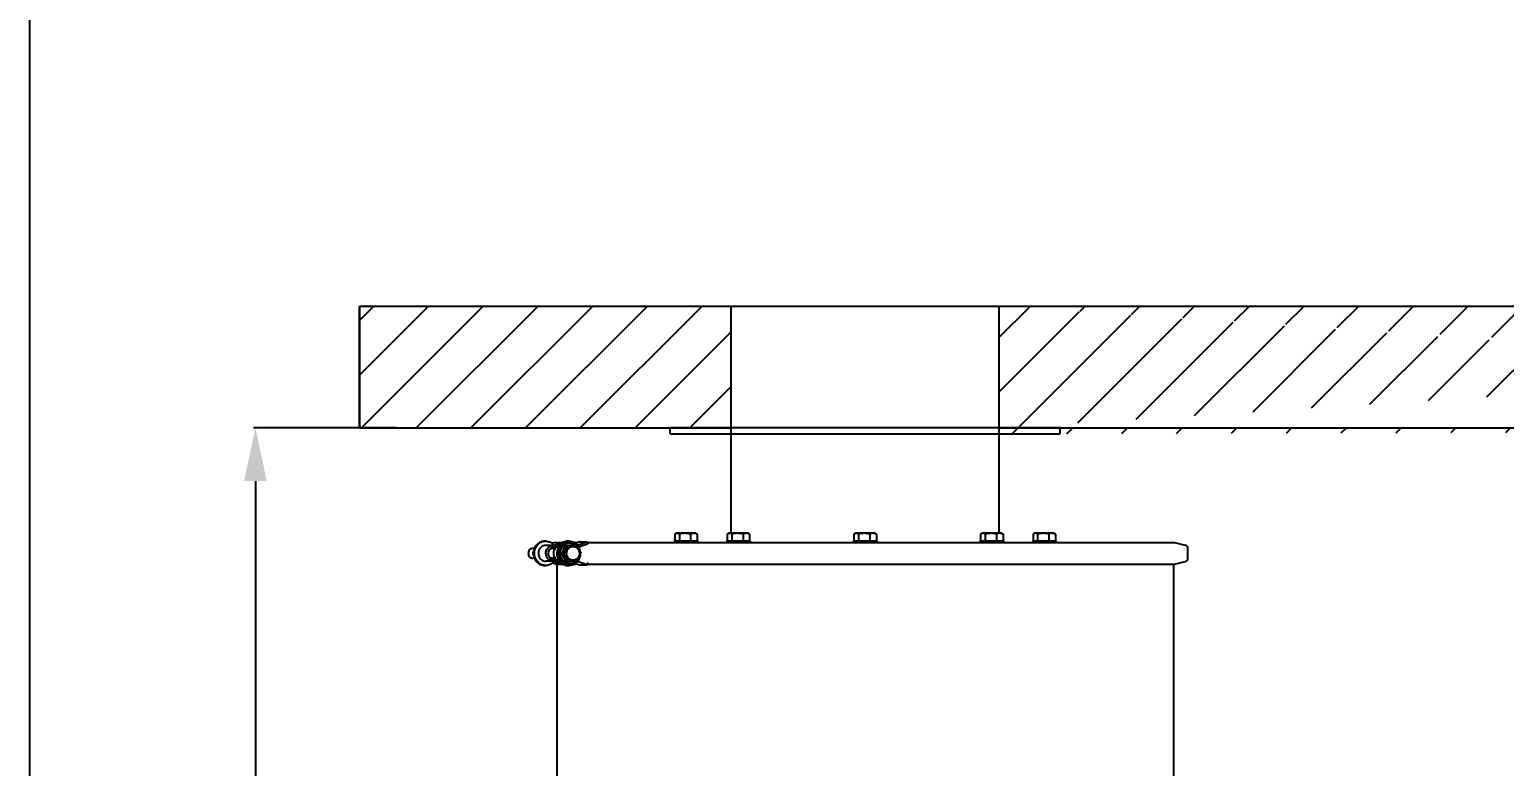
# Model space of a CAD drawing. Header units: millimetres. Extents: x 1186 to 6713, y 237 to 5598.
# Drawn here: x 1186 to 2396, y 1180 to 1785 of the extents above; entities that cross this region are included whole.
import ezdxf

# ---------------------------------------------------------------- set-up
doc = ezdxf.new("R2010")
doc.units = ezdxf.units.MM
doc.header["$LTSCALE"] = 384.175
doc.header["$PDMODE"] = 3
doc.header["$PDSIZE"] = 8
doc.layers.get('0').update_dxf_attribs({"linetype": 'CONTINUOUS'})
doc.layers.get('Defpoints').update_dxf_attribs({"linetype": 'CONTINUOUS'})
doc.styles.get("Standard").update_dxf_attribs({"font": 'calibri.ttf'})
doc.dimstyles.get("Standard").update_dxf_attribs({"dimtxt": 43.75, "dimasz": 43.75, "dimexe": 1.5, "dimexo": 1, "dimtad": 1, "dimdsep": 46, "dimtxsty": 'Standard', "dimblk": '_FILLED', "dimblk1": '_FILLED', "dimblk2": '_FILLED', "dimcen": 0.09, "dimazin": 2, "dimtol": 1, "dimtp": 0.01, "dimtm": 0.01, "dimtfac": 1, "dimtofl": 0, "dimtmove": 0, "dimatfit": 3, "dimldrblk": '_FILLED', "dimfxl": 1, "dimtolj": 1, "dimarcsym": 0})

# ---------------------------------------------------------------- blocks, each defined once
blk = doc.blocks.new('_FILLED')
at = {"color": 0, "linetype": 'ByBlock'}
blk.add_solid([(0, 0), (-1, 0.214), (-1, -0.214)], dxfattribs=at)
blk = doc.blocks.new('*D83')
at = {"color": 0, "lineweight": -2}
for p, q in [((1486.5, 1458), (1369.5, 1458)), ((1371, 1414.2), (1371, 1058.6)), ((1371, 656.8), (1371, 1012.5)), ((1857.4, 613), (1369.5, 613))]:
    blk.add_line(p, q, dxfattribs=at)
at = {"layer": 'Defpoints', "color": 0}
for p in [(1487.5, 1458), (1371, 613), (1858.4, 613)]:
    blk.add_point(p, dxfattribs=at)
at = {"color": 0, "linetype": 'ByBlock', "lineweight": -2, "xscale": 43.75, "yscale": 43.75, "zscale": 43.75}
for p, rotation in [((1371, 1458), 90), ((1371, 613), 270)]:
    blk.add_blockref('_FILLED', p, dxfattribs=dict(at, rotation=rotation))
at = {"color": 0, "insert": (1371, 1035.5), "char_height": 43.75, "attachment_point": 5}
blk.add_mtext('\\A1;\\A1;BVNO-845', dxfattribs=at)

msp = doc.modelspace()

# ---------------------------------------------------------------- hatches: boundary and pattern name
h = msp.add_hatch()
h.set_pattern_fill('ANSI31', color=256, scale=10)
edge = h.paths.add_edge_path()
edge.add_line((1456.32885, 1557.991), (1761.32885, 1557.991))
edge.add_line((1456.32885, 1457.991), (1456.32885, 1557.991))
edge.add_line((1456.32885, 1457.991), (1761.32885, 1457.991))
edge.add_line((1761.32885, 1452.991), (1761.32885, 1557.991))
h = msp.add_hatch()
h.set_pattern_fill('ANSI31', color=256, scale=10)
edge = h.paths.add_edge_path()
edge.add_line((3424.96452, 1457.991), (3555.31888, 1457.991))
edge.add_line((1981.32885, 1557.991), (3555.31888, 1557.991))
edge.add_line((1981.32885, 1457.991), (3555.31888, 1457.991))
edge.add_line((3555.31888, 1557.991), (3555.31888, 1531.28259))
edge.add_line((3555.31888, 1531.28259), (3531.83228, 1509.50608))
edge.add_line((3531.83228, 1509.50608), (3578.80547, 1506.0591))
edge.add_line((3578.80547, 1506.0591), (3555.31888, 1484.28259))
edge.add_line((3555.31888, 1484.28259), (3555.31888, 1457.78259))
edge.add_line((1981.32885, 1452.991), (1981.32885, 1557.991))

# ---------------------------------------------------------------- linework, layer by layer
for p, q in [((1185.62169, 5597.5), (1185.62169, 237.4592)), ((1456.32885, 1457.991), (1456.32885, 1557.991)), ((1456.32885, 1557.991), (1456.32885, 1457.991)), ((1456.32885, 1557.991), (1761.32885, 1557.991)), ((1761.32885, 1452.991), (1761.32885, 1557.991)), ((1761.32885, 1557.991), (1981.32885, 1557.991)), ((1981.32885, 1557.991), (3555.31888, 1557.991)), ((1981.32885, 1452.991), (1981.32885, 1557.991)), ((1456.32885, 1457.991), (1761.32885, 1457.991))]:
    msp.add_line(p, q)
at = {"color": 0, "linetype": 'Continuous'}
for p, q in [((1711.32885, 1452.991), (1711.32885, 1457.991)), ((2031.32885, 1457.991), (1711.32885, 1457.991)), ((1711.32885, 1452.991), (2031.32885, 1452.991)), ((1761.32885, 1371.391), (1761.32885, 1452.991)), ((1981.32885, 1371.391), (1981.32885, 1452.991)), ((2031.32885, 1452.991), (2031.32885, 1457.991)), ((1715.58392, 1370.9609), (1715.14492, 1370.67647)), ((1715.14492, 1370.67647), (1715.14492, 1364.991)), ((1716.32885, 1371.391), (1715.58392, 1370.96092)), ((1732.32885, 1371.391), (1716.32885, 1371.391)), ((1718.87573, 1370.67647), (1718.87573, 1364.991)), ((1728.05966, 1370.67647), (1728.05966, 1364.991)), ((1732.32885, 1371.391), (1733.07378, 1370.96092)), ((1733.07378, 1370.9609), (1733.51278, 1370.67647)), ((1733.51278, 1370.67647), (1733.51278, 1364.991)), ((1758.63922, 1370.9609), (1758.20022, 1370.67647)), ((1758.20022, 1370.67647), (1758.20022, 1364.991)), ((1759.38415, 1371.391), (1758.63922, 1370.96092)), ((1775.38415, 1371.391), (1759.38415, 1371.391)), ((1761.93103, 1370.67647), (1761.93103, 1364.991)), ((1771.11496, 1370.67647), (1771.11496, 1364.991)), ((1775.38415, 1371.391), (1776.12908, 1370.96092)), ((1776.12908, 1370.9609), (1776.56808, 1370.67647)), ((1776.56808, 1370.67647), (1776.56808, 1364.991)), ((1862.58392, 1370.9609), (1862.14492, 1370.67647)), ((1862.14492, 1370.67647), (1862.14492, 1364.991)), ((1863.32885, 1371.391), (1862.58392, 1370.96092)), ((1879.32885, 1371.391), (1863.32885, 1371.391)), ((1865.87573, 1370.67647), (1865.87573, 1364.991)), ((1875.05966, 1370.67647), (1875.05966, 1364.991)), ((1879.32885, 1371.391), (1880.07378, 1370.96092)), ((1880.07378, 1370.9609), (1880.51278, 1370.67647)), ((1880.51278, 1370.67647), (1880.51278, 1364.991)), ((1966.52862, 1370.9609), (1966.08962, 1370.67647)), ((1966.08962, 1370.67647), (1966.08962, 1364.991)), ((1967.27355, 1371.391), (1966.52861, 1370.96092)), ((1983.27355, 1371.391), (1967.27355, 1371.391)), ((1969.82043, 1370.67647), (1969.82043, 1364.991)), ((1979.00435, 1370.67647), (1979.00435, 1364.991)), ((1983.27355, 1371.391), (1984.01848, 1370.96092)), ((1984.01848, 1370.9609), (1984.45748, 1370.67647)), ((1984.45748, 1370.67647), (1984.45748, 1364.991)), ((2009.58392, 1370.9609), (2009.14492, 1370.67647)), ((2009.14492, 1370.67647), (2009.14492, 1364.991)), ((2010.32885, 1371.391), (2009.58392, 1370.96092)), ((2026.32885, 1371.391), (2010.32885, 1371.391)), ((2012.87573, 1370.67647), (2012.87573, 1364.991)), ((2022.05966, 1370.67647), (2022.05966, 1364.991)), ((2026.32885, 1371.391), (2027.07378, 1370.96092)), ((2027.07378, 1370.9609), (2027.51278, 1370.67647)), ((2027.51278, 1370.67647), (2027.51278, 1364.991)), ((1600.08723, 1358.991), (1598.59402, 1358.991)), ((1608.52302, 1364.991), (1609.17725, 1364.991)), ((1615.33477, 1361.491), (1609.17725, 1361.491)), ((1616.77715, 1358.991), (1613.46408, 1358.991)), ((1617.46159, 1363.94535), (1614.43994, 1363.1823)), ((1624.74665, 1364.46119), (1617.3641, 1362.03789)), ((1617.3641, 1362.03789), (1621.1231, 1362.03789)), ((1617.46159, 1363.94535), (1623.17514, 1363.94535)), ((1625.14403, 1361.23381), (1622.08037, 1354.49741)), ((1632.06043, 1361.7274), (1625.14403, 1361.23381)), ((1627.06324, 1361.23381), (1625.14403, 1361.23381)), ((1627.64981, 1364.991), (1628.30405, 1364.991)), ((1628.30405, 1363.491), (1628.99677, 1363.491)), ((1633.97965, 1361.7274), (1632.06043, 1361.7274)), ((1632.36856, 1363.94535), (1635.49018, 1363.94535)), ((1634.05175, 1363.94535), (1632.9348, 1363.63991)), ((1637.18297, 1364.501), (1633.44161, 1363.27291)), ((1634.05175, 1363.94535), (1634.15402, 1363.50676)), ((1634.85008, 1362.03789), (1635.83666, 1362.03789)), ((1635.83666, 1362.03789), (1643.34049, 1364.501)), ((1643.86659, 1362.581), (1636.91654, 1360.29967)), ((1637.18297, 1364.501), (1643.34049, 1364.501)), ((1643.34049, 1364.501), (1643.86659, 1362.581)), ((1643.49275, 1363.94535), (2125.19611, 1363.94535)), ((1714.82885, 1364.991), (1714.32885, 1364.491)), ((1714.32885, 1363.94535), (1714.32885, 1364.491)), ((1734.32885, 1364.491), (1714.32885, 1364.491)), ((1733.82885, 1364.991), (1714.82885, 1364.991)), ((1733.82885, 1364.991), (1734.32885, 1364.491)), ((1734.32885, 1363.94535), (1734.32885, 1364.491)), ((1757.88416, 1364.991), (1757.38416, 1364.491)), ((1757.38416, 1363.94535), (1757.38416, 1364.491)), ((1777.38415, 1364.491), (1757.38416, 1364.491)), ((1776.88415, 1364.991), (1757.88416, 1364.991)), ((1776.88415, 1364.991), (1777.38415, 1364.491)), ((1777.38415, 1363.94535), (1777.38415, 1364.491)), ((1861.82885, 1364.991), (1861.32885, 1364.491)), ((1861.32885, 1363.94535), (1861.32885, 1364.491)), ((1881.32885, 1364.491), (1861.32885, 1364.491)), ((1880.82885, 1364.991), (1861.82885, 1364.991)), ((1880.82885, 1364.991), (1881.32885, 1364.491)), ((1881.32885, 1363.94535), (1881.32885, 1364.491)), ((1965.77355, 1364.991), (1965.27355, 1364.491)), ((1965.27355, 1363.94535), (1965.27355, 1364.491)), ((1985.27355, 1364.491), (1965.27355, 1364.491)), ((1984.77355, 1364.991), (1965.77355, 1364.991)), ((1984.77355, 1364.991), (1985.27355, 1364.491)), ((1985.27355, 1363.94535), (1985.27355, 1364.491)), ((2008.82885, 1364.991), (2008.32885, 1364.491)), ((2008.32885, 1363.94535), (2008.32885, 1364.491)), ((2028.32885, 1364.491), (2008.32885, 1364.491)), ((2027.82885, 1364.991), (2008.82885, 1364.991)), ((2027.82885, 1364.991), (2028.32885, 1364.491)), ((2028.32885, 1363.94535), (2028.32885, 1364.491)), ((2125.19611, 1363.94535), (2133.96337, 1361.73139)), ((2136.22885, 1351.1593), (2136.22885, 1358.8227)), ((1599.31473, 1355.0045), (1598.5093, 1355.0045)), ((1600.08713, 1350.991), (1598.59402, 1350.991)), ((1608.52302, 1344.991), (1609.17725, 1344.991)), ((1615.33477, 1348.491), (1609.17725, 1348.491)), ((1616.77706, 1350.991), (1613.44981, 1350.991)), ((1617.46159, 1346.03666), (1614.43994, 1346.7997)), ((1617.3641, 1347.94411), (1624.74543, 1345.52121)), ((1621.12337, 1347.94411), (1617.3641, 1347.94411)), ((1617.46159, 1346.03666), (1623.17514, 1346.03666)), ((1618.32885, 1346.03666), (1618.32885, 631.991)), ((1622.08037, 1354.49741), (1625.93311, 1348.2546)), ((1623.99958, 1354.49741), (1622.08037, 1354.49741)), ((1627.85232, 1348.2546), (1625.93311, 1348.2546)), ((1627.64981, 1344.991), (1628.30405, 1344.991)), ((1628.30405, 1346.491), (1628.99677, 1346.491)), ((1632.36855, 1346.03666), (1634.05175, 1346.03666)), ((1632.9348, 1346.3421), (1634.05175, 1346.03666)), ((1633.44161, 1346.70909), (1637.18297, 1345.481)), ((1634.15402, 1346.47525), (1634.05175, 1346.03666)), ((1635.83666, 1347.94411), (1634.85008, 1347.94411)), ((1643.34049, 1345.481), (1635.83666, 1347.94411)), ((1637.18297, 1345.481), (1643.34049, 1345.481)), ((1643.86659, 1347.401), (1643.34049, 1345.481)), ((1643.49275, 1346.03666), (2125.19611, 1346.03666)), ((2124.32885, 1346.03666), (2124.32885, 630.94535)), ((2125.19611, 1346.03666), (2133.96337, 1348.25061))]:
    msp.add_line(p, q, dxfattribs=at)
at = {"color": 0}
msp.add_line((1981.32885, 1457.991), (3555.31888, 1457.991), dxfattribs=at)
at = {"color": 0, "linetype": 'Continuous'}
for centre, radius, start, end in [((1609.17768, 1356.46512), 8.52589, 90.00286257, 94.39100037), ((1613.70991, 1364.39974), 4.35103, 314.3717857, 327.12373366), ((1620.23795, 1364.11356), 3.97404, 239.35967366, 243.32386127), ((1628.30448, 1356.46512), 8.52589, 90.00286257, 94.39100037), ((1628.99732, 1356.23888), 7.25213, 90.00432154, 95.46827929), ((1632.16802, 1364.41006), 4.36877, 316.78420363, 327.11294993), ((1632.12269, 1364.24747), 6.21017, 313.6395578, 320.52807493), ((2133.22885, 1358.8227), 3, 0, 75.8276623), ((1609.17768, 1353.51689), 8.52589, 265.60899948, 269.99713747), ((1613.71076, 1345.58287), 4.34998, 32.87563259, 45.78053216), ((1620.23795, 1345.86844), 3.97404, 116.67590403, 120.64032649), ((1628.89497, 1354.90151), 10.46266, 198.1604157, 205.53988266), ((1594.78435, 1374.05904), 35.15945, 326.19494379, 326.6962544), ((1628.30448, 1353.51689), 8.52589, 265.60899948, 269.99713747), ((1628.99732, 1353.74313), 7.25213, 264.53172053, 269.99567853), ((1632.16802, 1345.57194), 4.36877, 32.88704984, 43.21580772), ((1632.12269, 1345.73453), 6.21017, 39.47192535, 46.36042224), ((1616.21089, 1360.67552), 22.2359, 345.81955127, 346.49984971), ((2133.22885, 1351.1593), 3, 284.1723377, 0)]:
    msp.add_arc(centre, radius, start, end, dxfattribs=at)
for points, knots in [([(1717.01033, 1371.391), (1716.89002, 1371.391), (1716.38922, 1371.35085), (1715.91292, 1371.15086), (1715.58392, 1370.96092)], [0, 0, 0, 0, 0.2405218479, 1, 1, 1, 1]), ([(1718.87573, 1370.67647), (1718.58828, 1370.88193), (1718.00744, 1371.23593), (1717.33109, 1371.391), (1717.01033, 1371.391)], [0, 0, 0, 0, 0.5241566924, 1, 1, 1, 1]), ([(1723.46769, 1371.391), (1722.69141, 1371.391), (1721.13615, 1371.25456), (1719.62169, 1370.89307), (1718.87573, 1370.67647)], [0, 0, 0, 0, 0.499843523, 1, 1, 1, 1]), ([(1728.05966, 1370.67647), (1727.3137, 1370.89307), (1725.79923, 1371.25457), (1724.24397, 1371.391), (1723.46769, 1371.391)], [0, 0, 0, 0, 0.5001565426, 1, 1, 1, 1]), ([(1730.78622, 1371.391), (1730.3224, 1371.391), (1729.37363, 1371.24752), (1728.49265, 1370.88821), (1728.05966, 1370.67647)], [0, 0, 0, 0, 0.490390966, 1, 1, 1, 1]), ([(1733.51278, 1370.67647), (1733.07978, 1370.88821), (1732.19881, 1371.24753), (1731.25003, 1371.391), (1730.78622, 1371.391)], [0, 0, 0, 0, 0.509609419, 1, 1, 1, 1]), ([(1760.06563, 1371.391), (1759.94532, 1371.391), (1759.44452, 1371.35085), (1758.96822, 1371.15086), (1758.63922, 1370.96092)], [0, 0, 0, 0, 0.2405218479, 1, 1, 1, 1]), ([(1761.93103, 1370.67647), (1761.64358, 1370.88193), (1761.06274, 1371.23593), (1760.38639, 1371.391), (1760.06563, 1371.391)], [0, 0, 0, 0, 0.5241566924, 1, 1, 1, 1]), ([(1766.523, 1371.391), (1765.74672, 1371.391), (1764.19146, 1371.25456), (1762.67699, 1370.89307), (1761.93103, 1370.67647)], [0, 0, 0, 0, 0.499843523, 1, 1, 1, 1]), ([(1771.11496, 1370.67647), (1770.369, 1370.89307), (1768.85454, 1371.25457), (1767.29928, 1371.391), (1766.523, 1371.391)], [0, 0, 0, 0, 0.5001565426, 1, 1, 1, 1]), ([(1773.84152, 1371.391), (1773.3777, 1371.391), (1772.42893, 1371.24752), (1771.54795, 1370.88821), (1771.11496, 1370.67647)], [0, 0, 0, 0, 0.490390966, 1, 1, 1, 1]), ([(1776.56808, 1370.67647), (1776.13509, 1370.88821), (1775.25411, 1371.24753), (1774.30534, 1371.391), (1773.84152, 1371.391)], [0, 0, 0, 0, 0.509609419, 1, 1, 1, 1]), ([(1864.01033, 1371.391), (1863.89002, 1371.391), (1863.38922, 1371.35085), (1862.91292, 1371.15086), (1862.58392, 1370.96092)], [0, 0, 0, 0, 0.2405218479, 1, 1, 1, 1]), ([(1865.87573, 1370.67647), (1865.58828, 1370.88193), (1865.00744, 1371.23593), (1864.33109, 1371.391), (1864.01033, 1371.391)], [0, 0, 0, 0, 0.5241566924, 1, 1, 1, 1]), ([(1870.46769, 1371.391), (1869.69141, 1371.391), (1868.13615, 1371.25456), (1866.62169, 1370.89307), (1865.87573, 1370.67647)], [0, 0, 0, 0, 0.499843523, 1, 1, 1, 1]), ([(1875.05966, 1370.67647), (1874.3137, 1370.89307), (1872.79923, 1371.25457), (1871.24397, 1371.391), (1870.46769, 1371.391)], [0, 0, 0, 0, 0.5001565426, 1, 1, 1, 1]), ([(1877.78622, 1371.391), (1877.3224, 1371.391), (1876.37363, 1371.24752), (1875.49265, 1370.88821), (1875.05966, 1370.67647)], [0, 0, 0, 0, 0.490390966, 1, 1, 1, 1]), ([(1880.51278, 1370.67647), (1880.07978, 1370.88821), (1879.19881, 1371.24753), (1878.25003, 1371.391), (1877.78622, 1371.391)], [0, 0, 0, 0, 0.509609419, 1, 1, 1, 1]), ([(1967.95502, 1371.391), (1967.83471, 1371.391), (1967.33391, 1371.35085), (1966.85762, 1371.15086), (1966.52861, 1370.96092)], [0, 0, 0, 0, 0.2405218479, 1, 1, 1, 1]), ([(1969.82043, 1370.67647), (1969.53298, 1370.88193), (1968.95213, 1371.23593), (1968.27578, 1371.391), (1967.95502, 1371.391)], [0, 0, 0, 0, 0.5241566924, 1, 1, 1, 1]), ([(1974.41239, 1371.391), (1973.63611, 1371.391), (1972.08085, 1371.25456), (1970.56638, 1370.89307), (1969.82043, 1370.67647)], [0, 0, 0, 0, 0.499843523, 1, 1, 1, 1]), ([(1979.00435, 1370.67647), (1978.2584, 1370.89307), (1976.74393, 1371.25457), (1975.18867, 1371.391), (1974.41239, 1371.391)], [0, 0, 0, 0, 0.5001565426, 1, 1, 1, 1]), ([(1981.73091, 1371.391), (1981.2671, 1371.391), (1980.31833, 1371.24752), (1979.43735, 1370.88821), (1979.00435, 1370.67647)], [0, 0, 0, 0, 0.490390966, 1, 1, 1, 1]), ([(1984.45748, 1370.67647), (1984.02448, 1370.88821), (1983.14351, 1371.24753), (1982.19473, 1371.391), (1981.73091, 1371.391)], [0, 0, 0, 0, 0.509609419, 1, 1, 1, 1]), ([(2011.01033, 1371.391), (2010.89002, 1371.391), (2010.38922, 1371.35085), (2009.91292, 1371.15086), (2009.58392, 1370.96092)], [0, 0, 0, 0, 0.2405218479, 1, 1, 1, 1]), ([(2012.87573, 1370.67647), (2012.58828, 1370.88193), (2012.00744, 1371.23593), (2011.33109, 1371.391), (2011.01033, 1371.391)], [0, 0, 0, 0, 0.5241566924, 1, 1, 1, 1]), ([(2017.46769, 1371.391), (2016.69141, 1371.391), (2015.13615, 1371.25456), (2013.62169, 1370.89307), (2012.87573, 1370.67647)], [0, 0, 0, 0, 0.499843523, 1, 1, 1, 1]), ([(2022.05966, 1370.67647), (2021.3137, 1370.89307), (2019.79923, 1371.25457), (2018.24397, 1371.391), (2017.46769, 1371.391)], [0, 0, 0, 0, 0.5001565426, 1, 1, 1, 1]), ([(2024.78622, 1371.391), (2024.3224, 1371.391), (2023.37363, 1371.24752), (2022.49265, 1370.88821), (2022.05966, 1370.67647)], [0, 0, 0, 0, 0.490390966, 1, 1, 1, 1]), ([(2027.51278, 1370.67647), (2027.07978, 1370.88821), (2026.19881, 1371.24753), (2025.25003, 1371.391), (2024.78622, 1371.391)], [0, 0, 0, 0, 0.509609419, 1, 1, 1, 1]), ([(1598.59402, 1358.991), (1598.10245, 1358.99104), (1597.09515, 1358.76723), (1595.85347, 1357.82934), (1595.05205, 1356.45643), (1594.88827, 1355.39169), (1594.90401, 1354.86225)], [0, 0, 0, 0, 0.2405190947, 0.4867873854, 0.7408363228, 1, 1, 1, 1]), ([(1599.57754, 1357.38668), (1599.47826, 1357.18654), (1599.09974, 1356.40274), (1598.75302, 1355.60379), (1598.5093, 1355.0045)], [0, 0, 0, 0, 0.2566836835, 1, 1, 1, 1]), ([(1608.52302, 1364.991), (1607.91938, 1364.991), (1606.70409, 1364.86067), (1604.36896, 1364.09228), (1601.78291, 1362.20033), (1599.76225, 1358.87711), (1599.05629, 1354.991), (1599.76226, 1351.10489), (1601.78291, 1347.78168), (1604.36895, 1345.88973), (1606.70408, 1345.12134), (1607.91938, 1344.991), (1608.52302, 1344.991)], [0, 0, 0, 0, 0.0602334803, 0.120853005, 0.2438087761, 0.3705869548, 0.5000001606, 0.6294130284, 0.7561908654, 0.8791466047, 0.9397663102, 1, 1, 1, 1]), ([(1599.94744, 1354.991), (1599.94744, 1356.23053), (1600.37335, 1358.70692), (1601.9352, 1361.41251), (1603.67265, 1363.09092), (1605.1649, 1364.06202), (1606.79895, 1364.71443), (1607.94919, 1364.92178), (1608.52492, 1364.96598)], [0, 0, 0, 0, 0.2581255776, 0.5114083715, 0.6358864569, 0.7585642548, 0.8797545849, 1, 1, 1, 1]), ([(1609.1769, 1361.491), (1608.39407, 1361.49093), (1607.19408, 1361.22851), (1605.81569, 1360.42472), (1604.59008, 1359.33321), (1603.48115, 1357.51819), (1603.17788, 1355.83397), (1603.17788, 1354.991)], [0, 0, 0, 0, 0.2403806905, 0.3630582765, 0.4875725684, 0.7411523194, 1, 1, 1, 1]), ([(1609.17725, 1364.991), (1609.8485, 1364.991), (1611.2016, 1364.8299), (1613.12581, 1364.11802), (1614.85932, 1362.97276), (1615.82599, 1361.96433), (1616.25286, 1361.41219)], [0, 0, 0, 0, 0.2457181733, 0.4933757954, 0.7445235652, 1, 1, 1, 1]), ([(1609.3354, 1354.991), (1609.3354, 1355.56837), (1609.47768, 1356.72237), (1610.10547, 1358.33222), (1611.10403, 1359.70939), (1611.98404, 1360.41425), (1612.45695, 1360.69436)], [0, 0, 0, 0, 0.2554779041, 0.5083764985, 0.7567895454, 1, 1, 1, 1]), ([(1615.33504, 1359.491), (1614.79304, 1359.49106), (1613.68331, 1359.24979), (1612.30341, 1358.23501), (1611.39199, 1356.74128), (1611.18136, 1355.57464), (1611.18136, 1354.991)], [0, 0, 0, 0, 0.2406832065, 0.4869256591, 0.7408251578, 1, 1, 1, 1]), ([(1612.45695, 1360.69436), (1612.89123, 1360.95159), (1613.82619, 1361.35335), (1614.83516, 1361.49099), (1615.33477, 1361.49099)], [0, 0, 0, 0, 0.5025528513, 1, 1, 1, 1]), ([(1615.33477, 1361.49099), (1615.83438, 1361.49099), (1616.84336, 1361.35335), (1617.77832, 1360.95159), (1618.21259, 1360.69436)], [0, 0, 0, 0, 0.4974471487, 1, 1, 1, 1]), ([(1616.9047, 1359.15713), (1616.78086, 1359.21192), (1616.27901, 1359.40429), (1615.73674, 1359.49095), (1615.33504, 1359.491)], [0, 0, 0, 0, 0.2521081737, 1, 1, 1, 1]), ([(1620.60051, 1361.41878), (1619.89649, 1361.30411), (1618.50354, 1360.78801), (1616.83006, 1359.29639), (1615.74265, 1357.2826), (1615.49292, 1355.75521), (1615.49292, 1354.991)], [0, 0, 0, 0, 0.2410026308, 0.4879918092, 0.741797233, 1, 1, 1, 1]), ([(1627.64981, 1364.991), (1626.91517, 1364.991), (1625.43201, 1364.79741), (1623.34633, 1363.94572), (1621.50922, 1362.58457), (1620.02563, 1360.79477), (1618.97629, 1358.67965), (1618.41813, 1356.35837), (1618.38051, 1353.96213), (1618.70647, 1352.39312), (1618.95348, 1351.64052)], [0, 0, 0, 0, 0.1193053734, 0.2397300702, 0.3621222992, 0.4868579659, 0.6137819185, 0.742267752, 0.8713649538, 1, 1, 1, 1]), ([(1619.07424, 1354.991), (1619.07424, 1356.23053), (1619.50015, 1358.70692), (1621.062, 1361.41251), (1622.79944, 1363.09092), (1624.29169, 1364.06202), (1625.92575, 1364.71443), (1627.07599, 1364.92178), (1627.65171, 1364.96598)], [0, 0, 0, 0, 0.2581255776, 0.5114083715, 0.6358864569, 0.7585642548, 0.8797545849, 1, 1, 1, 1]), ([(1628.30405, 1363.491), (1627.79096, 1363.491), (1626.75796, 1363.38022), (1624.7731, 1362.72708), (1622.57496, 1361.11893), (1620.8574, 1358.2942), (1620.25733, 1354.991), (1620.8574, 1351.68781), (1622.57495, 1348.86308), (1624.77309, 1347.25492), (1626.75795, 1346.60179), (1627.79095, 1346.491), (1628.30405, 1346.491)], [0, 0, 0, 0, 0.0602334795, 0.1208530047, 0.2438087749, 0.370586953, 0.5000001593, 0.6294130288, 0.7561908662, 0.8791466048, 0.9397663109, 1, 1, 1, 1]), ([(1621.15143, 1354.991), (1621.15143, 1356.03258), (1621.50524, 1358.1135), (1622.80322, 1360.39443), (1624.24986, 1361.81963), (1625.49424, 1362.65148), (1626.85949, 1363.22044), (1627.82308, 1363.41176), (1628.30623, 1363.458)], [0, 0, 0, 0, 0.2580279082, 0.5113148253, 0.6358235439, 0.7585433065, 0.8797646669, 1, 1, 1, 1]), ([(1624.16961, 1354.75378), (1624.85126, 1355.79175), (1626.05249, 1357.85771), (1626.79832, 1360.13126), (1627.06324, 1361.23381)], [0, 0, 0, 0, 0.5227001282, 1, 1, 1, 1]), ([(1626.35843, 1354.80764), (1626.33646, 1355.54678), (1626.55987, 1357.03304), (1627.6557, 1358.96174), (1629.36473, 1360.30585), (1631.43759, 1360.83558), (1633.53962, 1360.45308), (1635.32817, 1359.2294), (1636.53719, 1357.37821), (1636.84707, 1355.91217), (1636.869, 1355.17437)], [0, 0, 0, 0, 0.1296992247, 0.2569351892, 0.3803623066, 0.5008405855, 0.6210620139, 0.7438841866, 0.8705358853, 1, 1, 1, 1]), ([(1627.06324, 1361.23381), (1627.71479, 1361.27227), (1630.02189, 1361.41222), (1632.32766, 1361.57837), (1633.97965, 1361.7274)], [0, 0, 0, 0, 0.2823780979, 1, 1, 1, 1]), ([(1628.30405, 1364.991), (1629.12797, 1364.991), (1630.79517, 1364.7464), (1633.09881, 1363.67667), (1635.05276, 1361.9887), (1636.02334, 1360.54373), (1636.41265, 1359.768)], [0, 0, 0, 0, 0.2441103518, 0.4910688522, 0.7428477508, 1, 1, 1, 1]), ([(1628.99677, 1363.491), (1629.85236, 1363.491), (1631.59148, 1363.17828), (1633.11233, 1362.28497), (1633.78062, 1361.72792)], [0, 0, 0, 0, 0.4958217635, 1, 1, 1, 1]), ([(1633.97965, 1361.7274), (1634.81762, 1360.73995), (1636.32772, 1358.78832), (1637.41494, 1356.56698), (1637.83239, 1355.48459)], [0, 0, 0, 0, 0.5274898968, 1, 1, 1, 1]), ([(1636.41265, 1359.768), (1636.5418, 1359.51065), (1637.01749, 1358.4551), (1637.31585, 1357.32047), (1637.43383, 1356.45927)], [0, 0, 0, 0, 0.2488302733, 1, 1, 1, 1]), ([(1594.90401, 1354.86225), (1594.91909, 1354.35462), (1595.12844, 1353.34587), (1595.94595, 1352.06321), (1597.15659, 1351.19642), (1598.12207, 1350.99105), (1598.59402, 1350.99101)], [0, 0, 0, 0, 0.2591811658, 0.5129178744, 0.7591435401, 1, 1, 1, 1]), ([(1598.5093, 1355.0045), (1598.58876, 1354.80711), (1598.92119, 1353.99871), (1599.28201, 1353.20182), (1599.57401, 1352.60847)], [0, 0, 0, 0, 0.2434305385, 1, 1, 1, 1]), ([(1608.52492, 1345.01603), (1607.94919, 1345.06022), (1606.79895, 1345.26757), (1605.1649, 1345.91999), (1603.67265, 1346.89108), (1601.9352, 1348.56949), (1600.37335, 1351.27508), (1599.94744, 1353.75148), (1599.94744, 1354.991)], [0, 0, 0, 0, 0.1202454128, 0.2414357418, 0.3641135388, 0.488591624, 0.7418744191, 1, 1, 1, 1]), ([(1603.17788, 1354.991), (1603.17788, 1354.30466), (1603.37913, 1352.93294), (1604.26057, 1351.07735), (1605.63718, 1349.60527), (1606.81489, 1348.97597), (1607.42757, 1348.77358)], [0, 0, 0, 0, 0.2571128177, 0.5106360682, 0.7582828665, 1, 1, 1, 1]), ([(1616.24952, 1348.5655), (1615.82264, 1348.01397), (1614.85613, 1347.00671), (1613.12337, 1345.86286), (1611.20029, 1345.15189), (1609.84807, 1344.991), (1609.17725, 1344.991)], [0, 0, 0, 0, 0.2554713588, 0.5066175518, 0.7542773088, 1, 1, 1, 1]), ([(1615.33442, 1348.49101), (1614.55159, 1348.49108), (1613.3516, 1348.75349), (1611.97321, 1349.55728), (1610.7476, 1350.6488), (1609.63867, 1352.46382), (1609.3354, 1354.14803), (1609.3354, 1354.991)], [0, 0, 0, 0, 0.2403806905, 0.3630582765, 0.4875725684, 0.7411523194, 1, 1, 1, 1]), ([(1611.18136, 1354.991), (1611.18136, 1354.2018), (1611.56437, 1352.62306), (1612.68654, 1351.43101), (1613.34244, 1351.04252)], [0, 0, 0, 0, 0.5086647777, 1, 1, 1, 1]), ([(1613.34244, 1351.04252), (1613.6431, 1350.86444), (1614.29038, 1350.5863), (1614.9889, 1350.49101), (1615.33477, 1350.49101)], [0, 0, 0, 0, 0.5025632872, 1, 1, 1, 1]), ([(1618.21259, 1349.28764), (1617.77826, 1349.03038), (1616.84318, 1348.62859), (1615.83408, 1348.49096), (1615.33442, 1348.49101)], [0, 0, 0, 0, 0.5025603146, 1, 1, 1, 1]), ([(1615.33477, 1350.49101), (1615.73666, 1350.49101), (1616.2792, 1350.57775), (1616.78127, 1350.77024), (1616.90515, 1350.82507)], [0, 0, 0, 0, 0.747899188, 1, 1, 1, 1]), ([(1615.49292, 1354.991), (1615.49292, 1354.22683), (1615.74263, 1352.6995), (1616.82995, 1350.68578), (1618.5033, 1349.19416), (1619.89616, 1348.678), (1620.60014, 1348.56328)], [0, 0, 0, 0, 0.2582022381, 0.5120080036, 0.7589977608, 1, 1, 1, 1]), ([(1627.65171, 1345.01603), (1627.07599, 1345.06022), (1625.92575, 1345.26757), (1624.29169, 1345.91999), (1622.79944, 1346.89108), (1621.062, 1348.56949), (1619.50015, 1351.27508), (1619.07424, 1353.75148), (1619.07424, 1354.991)], [0, 0, 0, 0, 0.1202454128, 0.2414357418, 0.3641135388, 0.488591624, 0.7418744191, 1, 1, 1, 1]), ([(1619.45466, 1350.39065), (1619.83654, 1349.59209), (1620.80132, 1348.10134), (1622.77194, 1346.35449), (1625.11168, 1345.24499), (1626.81057, 1344.991), (1627.64981, 1344.991)], [0, 0, 0, 0, 0.2573015525, 0.509151443, 0.7560479575, 1, 1, 1, 1]), ([(1628.30623, 1346.52401), (1627.82308, 1346.57025), (1626.85949, 1346.76156), (1625.49424, 1347.33052), (1624.24986, 1348.16237), (1622.80322, 1349.58757), (1621.50524, 1351.8685), (1621.15143, 1353.94942), (1621.15143, 1354.991)], [0, 0, 0, 0, 0.1202353309, 0.24145669, 0.3641764519, 0.4886851702, 0.7419720884, 1, 1, 1, 1]), ([(1627.85232, 1348.2546), (1627.43486, 1349.33701), (1626.34765, 1351.55835), (1624.83754, 1353.50997), (1623.99958, 1354.49741)], [0, 0, 0, 0, 0.472516017, 1, 1, 1, 1]), ([(1636.869, 1355.17437), (1636.89097, 1354.43523), (1636.66756, 1352.94896), (1635.57173, 1351.02027), (1633.8627, 1349.67615), (1631.78984, 1349.14642), (1629.68782, 1349.52892), (1627.89926, 1350.7526), (1626.69024, 1352.6038), (1626.38036, 1354.06984), (1626.35843, 1354.80764)], [0, 0, 0, 0, 0.1296992247, 0.2569351892, 0.3803623066, 0.5008405855, 0.6210620139, 0.7438841866, 0.8705358853, 1, 1, 1, 1]), ([(1634.76872, 1348.74819), (1634.30324, 1348.7062), (1632.00022, 1348.50916), (1629.69313, 1348.36327), (1627.85232, 1348.2546)], [0, 0, 0, 0, 0.2022044401, 1, 1, 1, 1]), ([(1636.41265, 1350.214), (1636.02334, 1349.43827), (1635.05276, 1347.9933), (1633.09881, 1346.30533), (1630.79517, 1345.2356), (1629.12797, 1344.991), (1628.30405, 1344.991)], [0, 0, 0, 0, 0.2571522455, 0.5089311428, 0.7558896445, 1, 1, 1, 1]), ([(1634.26261, 1348.69021), (1633.56352, 1348.00439), (1631.91403, 1346.88741), (1629.95628, 1346.491), (1628.99677, 1346.491)], [0, 0, 0, 0, 0.5051100473, 1, 1, 1, 1]), ([(1637.76923, 1355.22824), (1637.48724, 1354.1131), (1636.69532, 1351.8387), (1635.45846, 1349.77871), (1634.76872, 1348.74819)], [0, 0, 0, 0, 0.4812161264, 1, 1, 1, 1]), ([(1637.50723, 1354.23209), (1637.48262, 1353.88178), (1637.31798, 1352.49755), (1636.88005, 1351.14535), (1636.41265, 1350.214)], [0, 0, 0, 0, 0.2520610746, 1, 1, 1, 1])]:
    msp.add_open_spline(points, degree=3, knots=knots, dxfattribs=at)
msp.add_open_spline([(1607.42757, 1348.77358), (1607.98843, 1348.58831), (1608.58624, 1348.49106), (1609.1769, 1348.49101)], degree=3, dxfattribs=at)

# ---------------------------------------------------------------- dimensions: what is measured, and where the dimension line sits
dim = msp.add_linear_dim(base=(1370.99011, 613.03666), p1=(1487.49796, 1457.991), p2=(1858.44434, 613.03666), angle=90, text='\\A1;BVNO-845', dimstyle='Standard', override={"dimtad": 0, "dimtih": 1, "dimtoh": 1, "dimdec": 4, "dimzin": 0, "dimtxsty": 'Standard', "dimcen": 62.865, "dimadec": 0, "dimazin": 0, "dimtdec": 4, "dimtzin": 0})
dim.commit()
dim.dimension.update_dxf_attribs({"geometry": '*D83', "text_midpoint": (1370.99011, 1035.51383), "dimtype": 160})

doc.saveas('drawing.dxf')
